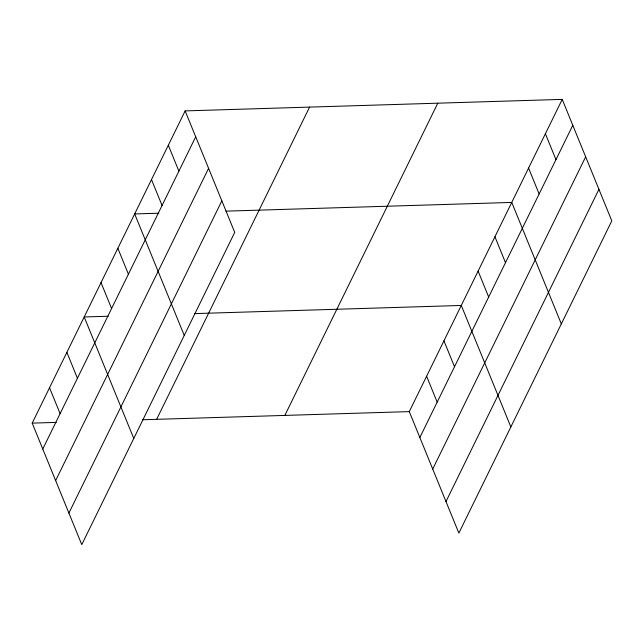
<?xml version="1.0" encoding="UTF-8"?>
<svg xmlns="http://www.w3.org/2000/svg" width="644" height="644" viewBox="0 0 644 644"><rect width="100%" height="100%" fill="white"/><g stroke="black" fill="none" stroke-linecap="round" stroke-linejoin="round"><path stroke-width="0.97" d="M185.142 110.905L234.722 232.387L81.772 544.615L32.2 423.132L185.142 110.905L562.228 99.385L611.8 220.868L458.858 533.095L409.278 411.613L562.228 99.385M42.762 449.021L195.712 136.794M55.642 480.569L208.584 168.334M68.9 513.067L221.85 200.839M156.637 419.333L309.579 107.105M284.841 415.412L437.791 103.185M419.848 437.509L572.79 125.274M432.72 469.049L585.662 156.822M445.978 501.555L598.928 189.328M158.762 213.204L134.677 213.937L184.248 335.419M225.996 211.152L511.755 202.425L561.327 323.908M108.289 316.236L84.203 316.969L133.775 438.451M194.585 313.604L461.281 305.457L510.853 426.94M32.2 423.132L56.286 422.392M142.59 419.759L409.278 411.613M545.404 133.735L555.965 159.623M528.579 168.076L539.141 193.965M494.93 236.767L505.492 262.655M478.106 271.116L488.667 297.005M443.949 340.845L454.511 366.734M426.61 376.233L437.179 402.122M168.326 145.246L178.887 171.135M151.501 179.596L162.063 205.484M117.852 248.286L128.414 274.175M101.028 282.627L111.589 308.516M66.871 352.357L77.433 378.245M49.532 387.744L60.101 413.633"/></g></svg>
